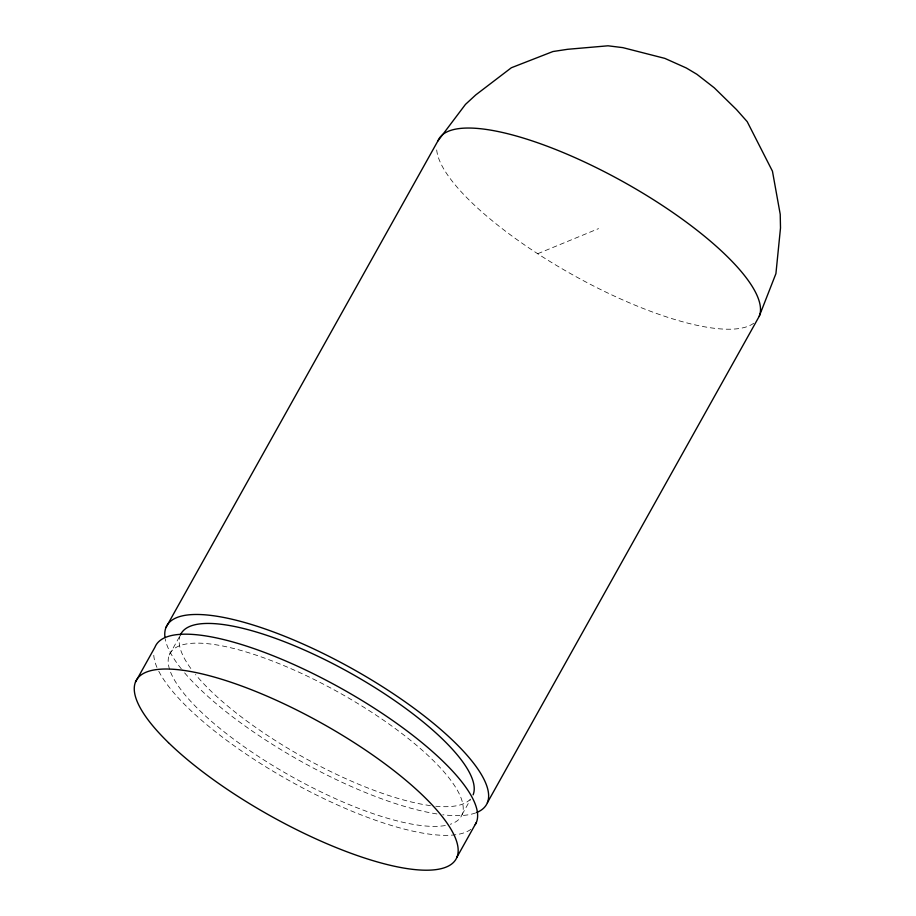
<?xml version="1.0" encoding="UTF-8"?>
<svg xmlns="http://www.w3.org/2000/svg" width="916" height="916" viewBox="0 0 916 916"><rect width="100%" height="100%" fill="white"/><g stroke="black" fill="none" stroke-linecap="round" stroke-linejoin="round"><path stroke-width="0.69" stroke-dasharray="4.58 3.44" d="M169.288 654.963L179.616 636.494M462.088 814.553L470.343 799.783M537.692 253.732L598.549 228.634M470.858 829.346A183.143 52.933 29.2 0 1 309.597 791.538A183.143 52.933 29.2 0 1 157.472 668.554M156.957 667.398A183.143 52.933 29.2 0 1 153.751 654.368M169.575 669.344A166.838 48.216 29.2 0 1 336.573 691.202A166.838 48.216 29.2 0 1 450.248 824.285M445.336 825.499A166.838 48.216 29.2 0 1 290.601 775.978A166.838 48.216 29.2 0 1 169.952 670.466M470.4 799.118A166.838 48.216 29.2 0 1 435.787 806.229M430.405 805.611A166.838 48.216 29.2 0 1 195.486 674.485M190.826 668.485A166.838 48.216 29.2 0 1 179.914 636.357M475.702 812.893A183.143 52.933 29.2 0 1 442.772 814.748M436.966 813.946A183.143 52.933 29.2 0 1 182.181 669.928M181.357 668.909A183.143 52.933 29.2 0 1 165.189 638.818M753.719 323.233A183.143 52.933 29.2 0 1 573.966 275.533A183.143 52.933 29.2 0 1 436.623 146.938"/><path stroke-width="1.37" d="M487.415 802.656L759.261 316.238L775.921 273.632L780.501 227.97L780.226 214.31L772.451 171.2L747.204 121.656L736.498 109.577L714.24 87.787L696.927 74.311L686.336 68.002L664.844 58.384L622.857 47.643L608.029 45.8L567.668 49.292L552.92 51.536L511.357 67.75L475.736 94.932L465.454 104.413L437.837 141.041L165.991 627.46M135.499 682.019L154.976 647.165A183.143 52.933 29.2 0 1 339.435 687.401A183.143 52.933 29.2 0 1 475.278 824.595M456.924 857.216L476.4 822.362M180.303 635.269A166.838 48.216 29.2 0 1 344.874 670.02A166.838 48.216 29.2 0 1 473.103 794.859M164.972 637.399A183.143 52.933 29.2 0 1 353.622 669.47A183.143 52.933 29.2 0 1 476.767 812.469M437.837 141.041A183.143 52.933 29.2 0 1 618.506 179.181A183.143 52.933 29.2 0 1 759.261 316.238M168.464 742.636A183.143 52.933 29.2 0 0 446.287 867.028A183.143 52.933 29.2 0 0 273.884 699.171A183.143 52.933 29.2 0 0 168.464 742.636"/></g></svg>
